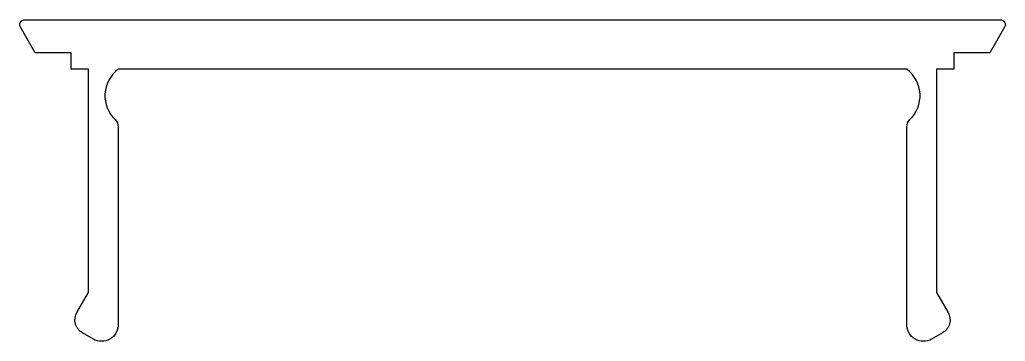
# Model space of a CAD drawing. Extents: x 845.1 to 874.9, y -11.1 to -1.4.
import ezdxf

# ---------------------------------------------------------------- set-up
doc = ezdxf.new("R2010")
doc.units = 0
doc.header["$LTSCALE"] = 15
doc.layers.get('0').update_dxf_attribs({"linetype": 'CONTINUOUS'})

msp = doc.modelspace()

# ---------------------------------------------------------------- linework, layer by layer
at = {"linetype": 'CONTINUOUS', "ltscale": 0.05}
msp.add_lwpolyline([(874.419, -2.423), (873.331, -2.423), (873.331, -2.923), (872.812, -2.923), (872.812, -9.676), (873.158, -10.276, -0.414214), (872.993, -10.89), (872.662, -11.082, -0.57735), (871.912, -10.649), (871.912, -4.661, -0.204302), (872.004, -4.444, 0.462685), (871.912, -2.923), (848.081, -2.923, 0.462685), (847.989, -4.444, -0.204302), (848.081, -4.661), (848.081, -10.649, -0.57735), (847.331, -11.082), (847, -10.89, -0.414214), (846.835, -10.276), (847.181, -9.676), (847.181, -2.923), (846.662, -2.923), (846.662, -2.423), (845.574, -2.423), (845.126, -1.647, -0.577354), (845.256, -1.422), (874.737, -1.423, -0.577347), (874.866, -1.648)], format="xyb", close=True, dxfattribs=at)

doc.saveas('drawing.dxf')
